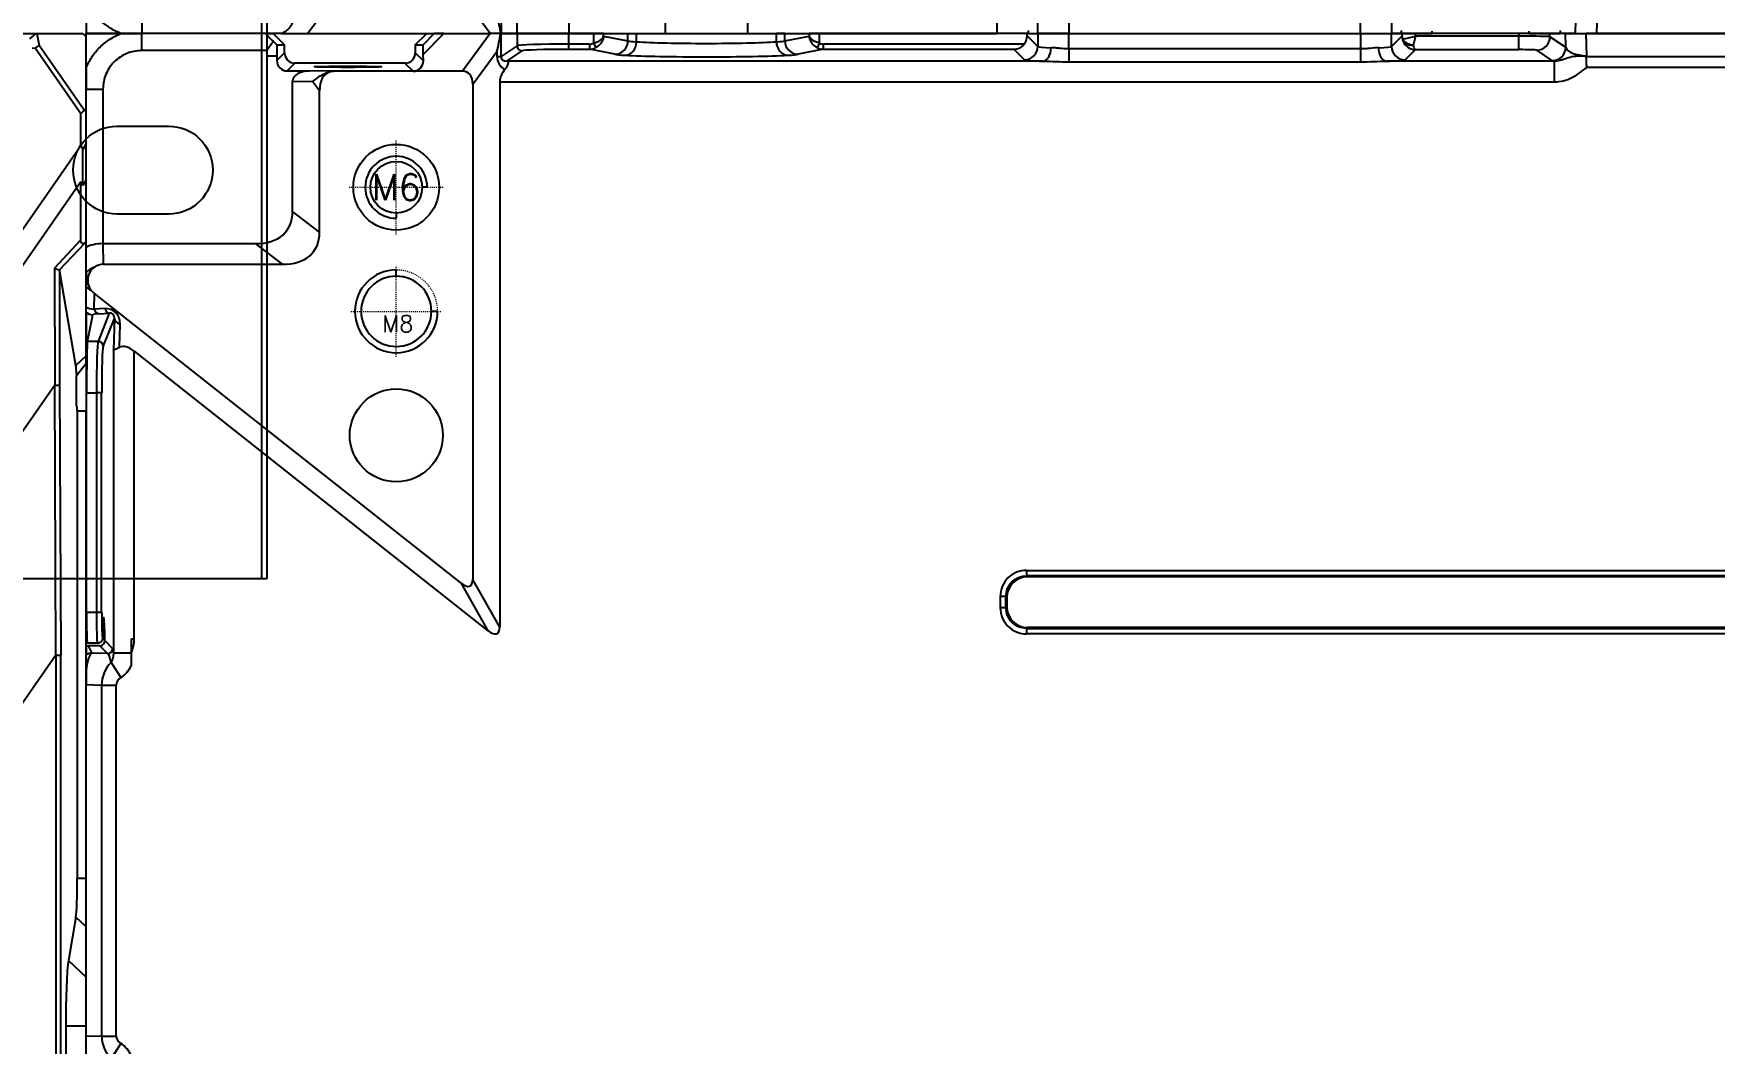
# Model space of a CAD drawing. Header units: millimetres. Extents: x 389 to 17466, y 310 to 5904.
# Drawn here: x 14727.9 to 14890.4, y 2995.9 to 3093.6 of the extents above; entities that cross this region are included whole.
import ezdxf

# ---------------------------------------------------------------- set-up
doc = ezdxf.new("R2010")
doc.units = ezdxf.units.MM
doc.linetypes.add('CENTER', pattern=[0.6, 0.375, -0.075, 0.075, -0.075])
doc.linetypes.add('HIDDEN', pattern=[0.2, 0.1, -0.1])
doc.layers.add('screw', color=33, linetype='Continuous', lineweight=13)
doc.styles.add('TXT', font='txt.shx', dxfattribs={"bigfont": 'gbcbig.shx'})

# ---------------------------------------------------------------- blocks, each defined once
blk = doc.blocks.new('aszfxn')
at = {"color": 7, "linetype": 'Continuous'}
for p, q in [((9694.16, 3305.69), (9720.05, 3305.69)), ((9714.93, 3305.19), (9715.54, 3305.69)), ((9715.42, 3304.29), (9715.81, 3304.55)), ((9715.59, 3305.69), (9715.81, 3304.55)), ((9720.17, 3298.27), (9715.81, 3304.55)), ((9720.05, 3305.69), (9720.35, 3305.39)), ((9720.35, 3273.82), (9720.35, 3305.39)), ((9715.13, 3304.31), (9715.42, 3304.29)), ((9719.85, 3297.92), (9715.42, 3304.29)), ((9720.17, 3298.27), (9719.85, 3297.92)), ((9719.85, 3294.87), (9719.85, 3297.92)), ((9720.17, 3298.27), (9720.35, 3298.13)), ((9706.19, 3275.2), (9719.85, 3294.87)), ((9719.85, 3294.87), (9720.03, 3294.49)), ((9720.35, 3295.08), (9720.03, 3294.49)), ((9720.03, 3290.98), (9720.03, 3294.49)), ((9719.85, 3291.36), (9708.17, 3274.53)), ((9719.85, 3285.73), (9719.85, 3291.36)), ((9720.03, 3290.98), (9719.85, 3291.36)), ((9720.35, 3291.57), (9720.03, 3290.98)), ((9717.29, 3283.01), (9719.85, 3285.73)), ((9717.79, 3282.82), (9720.23, 3285.43)), ((9719.86, 3285.6), (9719.85, 3285.73)), ((9720.35, 3285.51), (9720.23, 3285.43)), ((9717.29, 3283.01), (9717.32, 3271.69)), ((9717.29, 3283.01), (9717.71, 3282.85)), ((9717.79, 3282.82), (9717.79, 3271.7)), ((9719.36, 3273.59), (9717.79, 3282.82)), ((9719.36, 3273.59), (9720.35, 3274.52)), ((9719.44, 3272.61), (9720.35, 3273.82)), ((9719.44, 3269.69), (9719.44, 3272.61)), ((9717.32, 3271.69), (9409.6, 2828.73)), ((9717.42, 3245.55), (9717.32, 3271.69)), ((9717.32, 3271.69), (9717.72, 3271.69)), ((9717.79, 3271.7), (9717.9, 3245.56)), ((9719.5, 3269.19), (9720.35, 3269.19)), ((9719.5, 3269.19), (9719.5, 3223.97)), ((9720.35, 3095.69), (9720.35, 3269.19)), ((9717.42, 3245.55), (9427.79, 2828.63)), ((9717.42, 3245.55), (9717.4, 3080.93)), ((9717.42, 3245.55), (9717.82, 3245.55)), ((9717.9, 3076.97), (9717.9, 3245.56)), ((9719.5, 3223.97), (9720.35, 3223.97)), ((9719.36, 3220.21), (9718.64, 3216)), ((9720.35, 3219.28), (9719.36, 3220.21)), ((9718.64, 3216), (9720.35, 3214.39)), ((9718.4, 3209.69), (9720.35, 3209.69)), ((9718.4, 3209.69), (9718.4, 3201.7))]:
    blk.add_line(p, q, dxfattribs=at)
for centre, major_axis, ratio, start_param, end_param in [((9719.3, 3269.82), (0, 3.94), 0.05248, -0.785693, -0.299349), ((9719.47, 3269.69), (0, 0.5), 0.052408, -4.712389, -3.141593), ((9719.3, 3223.97), (0, 3.94), 0.05248, -2.842244, -1.570796), ((9718.74, 3209.69), (0, 6.6), 0.05248, 0.299349, 1.570796)]:
    blk.add_ellipse(centre, major_axis=major_axis, ratio=ratio, start_param=start_param, end_param=end_param, dxfattribs=at)
blk.add_open_spline([(9720.26, 3285.45), (9720.19, 3285.4), (9719.99, 3285.28), (9719.89, 3285.51), (9719.86, 3285.6)], degree=3, knots=[0, 0, 0, 0, 0.460744, 1, 1, 1, 1], dxfattribs=at)
blk = doc.blocks.new('*U25')
blk.add_blockref('aszfxn', (-9400.35, -3069.19))
blk = doc.blocks.new('*U26')
at = {"color": 0, "linetype": 'ByBlock', "lineweight": -2, "transparency": 16777216}
blk.add_blockref('*U25', (3200, 960), dxfattribs=at)
blk = doc.blocks.new('adzfn')
at = {"color": 2, "linetype": 'Continuous'}
for p, q in [((9190.55, 795.08), (9190.55, 874.08)), ((9234.55, 874.08), (9190.55, 874.08)), ((9191.05, 795.08), (9191.05, 874.08)), ((9221.05, 874.08), (9221.05, 795.08)), ((9221.55, 874.08), (9221.55, 795.08)), ((9222.05, 868.1), (9222.05, 874.08)), ((9227.05, 868.1), (9227.05, 874.08)), ((9227.55, 874.08), (9227.55, 795.08)), ((9228.05, 795.08), (9228.05, 874.08)), ((9234.05, 795.08), (9234.05, 874.08)), ((9234.55, 795.08), (9234.55, 874.08)), ((9222.05, 863.06), (9222.05, 806.1)), ((9227.05, 806.1), (9227.05, 863.06)), ((9205.05, 838.83), (9200.05, 838.83)), ((9200.05, 830.33), (9205.05, 830.33)), ((9222.05, 795.08), (9222.05, 801.06)), ((9227.05, 795.08), (9227.05, 801.06)), ((9234.55, 795.08), (9190.55, 795.08))]:
    blk.add_line(p, q, dxfattribs=at)
for centre in [(9224.55, 865.58), (9224.55, 803.58)]:
    blk.add_circle(centre, 2.75, dxfattribs=at)
for centre, radius, start, end in [((9224.55, 865.58), 3.55, 45.233, 134.767), ((9224.55, 865.58), 3.55, 225.233, 314.767), ((9200.05, 834.58), 4.25, 90, 270), ((9205.05, 834.58), 4.25, 270, 90), ((9224.55, 803.58), 3.55, 45.233, 134.767), ((9224.55, 803.58), 3.55, 225.233, 314.767)]:
    blk.add_arc(centre, radius, start, end, dxfattribs=at)
for points, knots in [([(9221.55, 866.13), (9221.55, 866.22), (9221.55, 866.4), (9221.57, 866.74), (9221.61, 867.08), (9221.69, 867.42), (9221.75, 867.62), (9221.82, 867.78), (9221.89, 867.89), (9221.96, 868.01), (9222.02, 868.07), (9222.05, 868.1)], [0, 0, 0, 0, 0.126071, 0.250876, 0.498145, 0.621718, 0.746007, 0.808701, 0.871878, 0.935683, 1, 1, 1, 1]), ([(9227.05, 868.1), (9227.08, 868.07), (9227.14, 868.01), (9227.21, 867.89), (9227.27, 867.78), (9227.35, 867.62), (9227.41, 867.42), (9227.49, 867.08), (9227.53, 866.74), (9227.55, 866.4), (9227.55, 866.22), (9227.55, 866.13)], [0, 0, 0, 0, 0.064318, 0.128127, 0.191304, 0.253998, 0.378287, 0.50186, 0.749128, 0.87393, 1, 1, 1, 1]), ([(9222.05, 863.06), (9222.02, 863.09), (9221.96, 863.16), (9221.89, 863.27), (9221.82, 863.39), (9221.75, 863.55), (9221.69, 863.75), (9221.61, 864.09), (9221.57, 864.43), (9221.55, 864.77), (9221.55, 864.95), (9221.55, 865.03)], [0, 0, 0, 0, 0.064318, 0.128127, 0.191304, 0.253998, 0.378288, 0.50186, 0.749128, 0.87393, 1, 1, 1, 1]), ([(9227.55, 865.03), (9227.55, 864.95), (9227.55, 864.77), (9227.53, 864.43), (9227.49, 864.09), (9227.41, 863.75), (9227.35, 863.55), (9227.27, 863.39), (9227.21, 863.27), (9227.14, 863.16), (9227.08, 863.09), (9227.05, 863.06)], [0, 0, 0, 0, 0.126071, 0.250876, 0.498145, 0.621719, 0.746008, 0.808702, 0.871879, 0.935683, 1, 1, 1, 1]), ([(9221.55, 804.13), (9221.55, 804.22), (9221.55, 804.4), (9221.57, 804.74), (9221.61, 805.08), (9221.69, 805.42), (9221.75, 805.62), (9221.82, 805.78), (9221.89, 805.89), (9221.96, 806.01), (9222.02, 806.07), (9222.05, 806.1)], [0, 0, 0, 0, 0.126071, 0.250876, 0.498145, 0.621718, 0.746007, 0.808701, 0.871878, 0.935683, 1, 1, 1, 1]), ([(9227.05, 806.1), (9227.08, 806.07), (9227.14, 806.01), (9227.21, 805.89), (9227.27, 805.78), (9227.35, 805.62), (9227.41, 805.42), (9227.49, 805.08), (9227.53, 804.74), (9227.55, 804.4), (9227.55, 804.22), (9227.55, 804.13)], [0, 0, 0, 0, 0.064318, 0.128127, 0.191304, 0.253998, 0.378287, 0.50186, 0.749128, 0.87393, 1, 1, 1, 1]), ([(9222.05, 801.06), (9222.02, 801.09), (9221.96, 801.16), (9221.89, 801.27), (9221.82, 801.39), (9221.75, 801.55), (9221.69, 801.75), (9221.61, 802.09), (9221.57, 802.43), (9221.55, 802.77), (9221.55, 802.95), (9221.55, 803.03)], [0, 0, 0, 0, 0.064318, 0.128127, 0.191304, 0.253998, 0.378288, 0.50186, 0.749128, 0.87393, 1, 1, 1, 1]), ([(9227.55, 803.03), (9227.55, 802.95), (9227.55, 802.77), (9227.53, 802.43), (9227.49, 802.09), (9227.41, 801.75), (9227.35, 801.55), (9227.27, 801.39), (9227.21, 801.27), (9227.14, 801.16), (9227.08, 801.09), (9227.05, 801.06)], [0, 0, 0, 0, 0.126071, 0.250876, 0.498145, 0.621719, 0.746008, 0.808702, 0.871879, 0.935683, 1, 1, 1, 1])]:
    blk.add_open_spline(points, degree=3, knots=knots, dxfattribs=at)
blk = doc.blocks.new('screw_m8_g')
at = {"layer": 'screw', "color": 1, "linetype": 'CENTER', "lineweight": 18, "ltscale": 0.16}
for p, q in [((0, -4.4), (0, 4.4)), ((-4.4, 0), (4.4, 0))]:
    blk.add_line(p, q, dxfattribs=at)
at = {"layer": 'screw', "color": 33, "linetype": 'HIDDEN', "lineweight": 18, "ltscale": 0.16}
blk.add_circle((0, 0), 3.4, dxfattribs=at)
at = {"layer": 'screw', "color": 92, "linetype": 'HIDDEN', "lineweight": 18, "ltscale": 0.16}
blk.add_arc((0, 0), 4, 270, 180, dxfattribs=at)
at = {"layer": 'screw', "color": 6, "lineweight": 18, "style": 'TXT'}
blk.add_text('M8', height=1.6, dxfattribs=at).set_placement((-1.36, -2))
blk = doc.blocks.new('A$C777e5d8d')
at = {"color": 7, "linetype": 'Continuous'}
for p, q in [((0.8, 8), (0, 7.2)), ((8, 7.2), (0, 7.2)), ((0, 7.2), (0, 0)), ((0.8, 8), (4, 8)), ((4, 8), (7.2, 8)), ((8, 7.2), (7.2, 8)), ((8, 0), (8, 7.2)), ((0, 0), (4, 0)), ((4, 0), (8, 0))]:
    blk.add_line(p, q, dxfattribs=at)
blk = doc.blocks.new('YTGUH')
at = {"color": 9, "linetype": 'Continuous', "true_color": 0xc7c8ca}
for p, q in [((1618.71, 1266.16), (1618.71, 1264.51)), ((1630.73, 1266.16), (1618.71, 1266.16)), ((1630.73, 1266.16), (1631.46, 1266.16)), ((1631.46, 1266.16), (1632.56, 1265.06)), ((1645.2, 1265.06), (1646.3, 1266.16)), ((1647.04, 1266.16), (1645.95, 1265.06)), ((1645.97, 1264.15), (1647.96, 1266.16)), ((1646.3, 1266.16), (1647.04, 1266.16)), ((1647.96, 1266.16), (1647.04, 1266.16)), ((1647.96, 1266.16), (1652.43, 1266.16)), ((1652.43, 1266.16), (1649.75, 1262.52)), ((1653.43, 1266.16), (1652.43, 1266.16)), ((1653.43, 1266.16), (1653.49, 1266.16)), ((1653.49, 1263.95), (1653.49, 1266.16)), ((1655.05, 1266.16), (1653.49, 1266.16)), ((1655.05, 1266.16), (1655.05, 1264.99)), ((1655.05, 1266.16), (1660.04, 1266.16)), ((1660.04, 1265.14), (1660.04, 1266.16)), ((1662.43, 1266.16), (1660.04, 1266.16)), ((1662.43, 1266.16), (1662.43, 1265.24)), ((1663.41, 1266.16), (1662.43, 1266.16)), ((1663.41, 1265.92), (1663.41, 1266.16)), ((1663.41, 1266.16), (1665.76, 1266.16)), ((1665.76, 1265.46), (1665.76, 1266.16)), ((1665.76, 1266.16), (1666.59, 1266.16)), ((1666.59, 1265.36), (1666.59, 1266.16)), ((1666.59, 1266.16), (1680.12, 1266.16)), ((1680.12, 1265.36), (1680.12, 1266.16)), ((1680.95, 1266.16), (1680.12, 1266.16)), ((1680.95, 1265.46), (1680.95, 1266.16)), ((1680.95, 1266.16), (1683.3, 1266.16)), ((1683.3, 1266.16), (1683.3, 1265.92)), ((1684.28, 1266.16), (1683.3, 1266.16)), ((1684.28, 1265.24), (1684.28, 1266.16)), ((1704.38, 1266.16), (1684.28, 1266.16)), ((1704.38, 1265.95), (1704.38, 1266.16)), ((1704.38, 1266.16), (1705.41, 1266.16)), ((1705.41, 1266.16), (1705.41, 1264.92)), ((1705.41, 1266.16), (1708.41, 1266.16)), ((1708.41, 1264.68), (1708.41, 1266.16)), ((1708.41, 1266.16), (1736.62, 1266.16)), ((1736.62, 1266.16), (1736.62, 1264.68)), ((1736.62, 1266.16), (1739.61, 1266.16)), ((1739.61, 1264.92), (1739.61, 1266.16)), ((1740.61, 1266.16), (1739.61, 1266.16)), ((1740.61, 1266.16), (1740.61, 1265.91)), ((1741.91, 1266.16), (1740.61, 1266.16)), ((1741.91, 1265.91), (1741.91, 1266.16)), ((1751.93, 1266.16), (1741.91, 1266.16)), ((1751.93, 1266.16), (1751.93, 1265.91)), ((1754.92, 1266.16), (1751.93, 1266.16)), ((1754.92, 1265.85), (1754.92, 1266.16)), ((1756.4, 1266.16), (1754.92, 1266.16)), ((1756.4, 1266.16), (1756.44, 1264.84)), ((1756.4, 1266.16), (1758.43, 1266.16)), ((1758.5, 1264.02), (1758.43, 1266.16)), ((1788.28, 1266.16), (1758.43, 1266.16)), ((1631.83, 1264.01), (1631.83, 1265.06)), ((1631.83, 1265.06), (1632.56, 1265.06)), ((1632.56, 1264.3), (1632.56, 1265.06)), ((1645.2, 1265.06), (1645.95, 1265.06)), ((1645.2, 1265.06), (1645.2, 1264.3)), ((1655.05, 1264.99), (1653.49, 1263.95)), ((1662.04, 1265.14), (1660.04, 1265.14)), ((1660.04, 1264.64), (1660.04, 1265.14)), ((1660.04, 1264.64), (1662.04, 1264.64)), ((1662.04, 1265.14), (1662.04, 1264.64)), ((1664.48, 1264.16), (1662.04, 1264.64)), ((1662.43, 1265.24), (1662.66, 1264.8)), ((1663.41, 1265.92), (1665.76, 1265.46)), ((1680.95, 1265.46), (1683.3, 1265.92)), ((1684.67, 1264.64), (1682.23, 1264.16)), ((1684.28, 1265.24), (1684.05, 1264.8)), ((1704.09, 1265.14), (1684.67, 1265.14)), ((1684.67, 1264.64), (1684.67, 1265.14)), ((1684.67, 1264.64), (1703.09, 1264.64)), ((1703.09, 1264.64), (1704.11, 1263.62)), ((1705.41, 1264.92), (1704.38, 1265.95)), ((1736.62, 1264.68), (1708.41, 1264.68)), ((1708.41, 1264.68), (1708.41, 1263.43)), ((1736.62, 1264.68), (1736.62, 1263.43)), ((1740.61, 1265.91), (1739.61, 1264.92)), ((1740.71, 1265.63), (1741.91, 1265.91)), ((1740.91, 1263.62), (1741.91, 1264.61)), ((1741.91, 1265.91), (1741.7, 1265.02)), ((1751.93, 1265.91), (1741.91, 1265.91)), ((1741.91, 1264.61), (1751.93, 1264.61)), ((1751.93, 1264.61), (1751.93, 1265.91)), ((1753.63, 1264.56), (1755.15, 1263.54)), ((1756.44, 1264.84), (1754.92, 1265.85)), ((1630.83, 1264.51), (1618.71, 1264.51)), ((1630.83, 1264.51), (1630.83, 1264.01)), ((1630.83, 1264.01), (1631.81, 1264.01)), ((1632.56, 1264.3), (1631.81, 1263.55)), ((1631.81, 1264.01), (1631.81, 1263.55)), ((1631.83, 1264.01), (1631.81, 1264.01)), ((1632.81, 1262.55), (1633.56, 1263.3)), ((1644.2, 1263.3), (1633.56, 1263.3)), ((1644.2, 1263.3), (1644.99, 1262.52)), ((1645.98, 1263.53), (1645.2, 1264.3)), ((1645.98, 1263.53), (1645.97, 1264.15)), ((1650.77, 1261.26), (1653.1, 1264.42)), ((1653.1, 1264.42), (1653.1, 1263.95)), ((1653.1, 1263.95), (1653.49, 1263.95)), ((1654.05, 1263.49), (1655.55, 1264.49)), ((1654.29, 1263.5), (1654.05, 1263.49)), ((1705.93, 1263.5), (1654.29, 1263.5)), ((1708.41, 1263.43), (1736.62, 1263.43)), ((1755.36, 1263.5), (1739.09, 1263.5)), ((1755.36, 1261.5), (1755.36, 1263.5)), ((1758.44, 1263.94), (1788.27, 1263.94)), ((1758.46, 1263.99), (1758.5, 1264.02)), ((1632.81, 1262.55), (1634.96, 1262.55)), ((1633.34, 1261.57), (1635.27, 1261.54)), ((1633.34, 1248.95), (1633.34, 1261.57)), ((1637.56, 1262.52), (1634.96, 1262.55)), ((1635.94, 1260.63), (1635.27, 1261.54)), ((1644.99, 1262.52), (1637.56, 1262.52)), ((1649.75, 1262.52), (1644.99, 1262.52)), ((1653.37, 1261.5), (1653.37, 1208.75)), ((1653.37, 1261.5), (1755.36, 1261.5)), ((1788.22, 1262.88), (1758.49, 1262.88)), ((1613.36, 1260.8), (1615, 1260.8)), ((1613.36, 1245.47), (1613.36, 1260.8)), ((1615, 1260.8), (1615, 1245.84)), ((1635.94, 1246.95), (1635.94, 1260.63)), ((1650.77, 1261.26), (1650.77, 1213.36)), ((1646.36, 1251.29), (1645.86, 1251.29)), ((1635.94, 1246.95), (1633.34, 1248.95)), ((1643.36, 1248.79), (1643.36, 1248.29)), ((1613.36, 1243.03), (1613.36, 1245.47)), ((1615.01, 1245.84), (1629.73, 1245.84)), ((1615.05, 1243.84), (1615.01, 1245.84)), ((1629.73, 1245.84), (1632.34, 1243.84)), ((1615.05, 1243.84), (1632.34, 1243.84)), ((1613.36, 1243.03), (1613.36, 1241.65)), ((1643.36, 1242.69), (1643.36, 1243.29)), ((1613.36, 1239.68), (1613.36, 1241.65)), ((1614.15, 1239.5), (1614.17, 1241.02)), ((1649.61, 1213.01), (1614.17, 1241.02)), ((1613.36, 1239.2), (1613.36, 1236.39)), ((1613.5, 1236.38), (1614.02, 1238.95)), ((1615.17, 1239.56), (1614.15, 1239.5)), ((1615.61, 1239.12), (1614.52, 1236.38)), ((1614.59, 1239.06), (1615.61, 1239.12)), ((1615.02, 1235.88), (1616.1, 1238.59)), ((1616.1, 1238.59), (1616.01, 1235.53)), ((1647.36, 1239.29), (1646.76, 1239.29)), ((1616.59, 1235.81), (1616.66, 1238.03)), ((1614.52, 1236.38), (1613.5, 1236.38)), ((1616.01, 1235.53), (1616.01, 1206.25)), ((1618.01, 1207.6), (1618.01, 1235.44)), ((1618.01, 1235.44), (1652.21, 1208.39)), ((1613.41, 1231.4), (1613.36, 1231.4)), ((1613.36, 1231.4), (1613.36, 1210.16)), ((1613.41, 1210.16), (1613.41, 1231.4)), ((1613.41, 1231.4), (1614.37, 1231.4)), ((1614.37, 1231.4), (1614.37, 1210.16)), ((1614.87, 1231.4), (1614.37, 1231.4)), ((1614.87, 1210.16), (1614.87, 1231.4)), ((1704.31, 1214.23), (1842.4, 1214.23)), ((1704.31, 1214.23), (1704.31, 1213.69)), ((1649.61, 1213.01), (1652.21, 1208.39)), ((1653.37, 1208.75), (1650.77, 1213.36)), ((1842.4, 1213.69), (1704.31, 1213.69)), ((1704.39, 1213.61), (1704.31, 1213.69)), ((1842.32, 1213.61), (1704.39, 1213.61)), ((1701.77, 1211.7), (1701.77, 1210.61)), ((1702.32, 1211.7), (1701.77, 1211.7)), ((1702.32, 1210.61), (1702.32, 1211.7)), ((1702.32, 1211.7), (1702.4, 1211.61)), ((1702.4, 1211.61), (1702.4, 1210.7)), ((1613.41, 1210.16), (1613.36, 1210.16)), ((1614.37, 1210.16), (1613.41, 1210.16)), ((1614.87, 1210.16), (1614.37, 1210.16)), ((1702.32, 1210.61), (1701.77, 1210.61)), ((1702.4, 1210.7), (1702.32, 1210.61)), ((1704.31, 1208.62), (1704.39, 1208.71)), ((1704.31, 1208.62), (1842.4, 1208.62)), ((1704.31, 1208.62), (1704.31, 1208.08)), ((1842.4, 1208.08), (1704.31, 1208.08)), ((1842.32, 1208.71), (1704.39, 1208.71)), ((1613.36, 1206.9), (1613.36, 1207.17)), ((1613.36, 1206.9), (1613.36, 1206.05)), ((1613.36, 1204.52), (1613.36, 1206.05)), ((1614.45, 1207.18), (1613.47, 1207.18)), ((1613.94, 1206.23), (1613.59, 1206.93)), ((1614.68, 1206.93), (1613.59, 1206.93)), ((1615.43, 1206.18), (1613.94, 1206.23)), ((1614.68, 1206.93), (1615.43, 1206.18)), ((1615.93, 1206.68), (1615.18, 1207.44)), ((1616.01, 1206.25), (1617.75, 1206.25)), ((1617.75, 1207.6), (1618.01, 1207.6)), ((1617.75, 1206.28), (1617.75, 1207.6)), ((1617.75, 1205.05), (1617.75, 1206.28)), ((1613.36, 1204.52), (1613.36, 1203.18)), ((1615.79, 1205.31), (1616.73, 1203.85)), ((1613.36, 1203.18), (1614.87, 1203.13)), ((1613.36, 1169.13), (1613.36, 1203.18)), ((1614.87, 1203.13), (1614.87, 1169.18)), ((1614.87, 1203.13), (1616.28, 1203.13)), ((1616.28, 1169.18), (1616.28, 1203.13)), ((1614.87, 1169.18), (1613.36, 1169.13)), ((1613.36, 1167.79), (1613.36, 1169.13)), ((1614.87, 1169.18), (1616.28, 1169.18)), ((1616.73, 1168.46), (1615.79, 1167)), ((1634.79, 786.16), (1637.47, 789.79)), ((1652.43, 786.16), (1649.75, 789.79)), ((1653.49, 788.36), (1653.49, 786.16)), ((1759.5, 788.3), (1759.43, 786.16)), ((1618.75, 787.8), (1618.75, 786.16)), ((1655.05, 786.16), (1655.05, 787.32)), ((1660.04, 787.17), (1660.04, 786.16)), ((1701.48, 786.16), (1701.48, 787.17)), ((1705.41, 786.16), (1705.41, 787.39)), ((1708.41, 787.63), (1708.41, 786.16)), ((1736.62, 786.16), (1736.62, 787.63)), ((1739.61, 787.39), (1739.61, 786.16)), ((1757.4, 786.16), (1757.44, 787.47)), ((1632.24, 786.16), (1618.75, 786.16)), ((1632.24, 786.16), (1634.79, 786.16)), ((1634.79, 786.16), (1652.43, 786.16)), ((1653.43, 786.16), (1652.43, 786.16)), ((1653.43, 786.16), (1653.49, 786.16)), ((1653.49, 786.16), (1655.05, 786.16)), ((1660.04, 786.16), (1655.05, 786.16)), ((1660.04, 786.16), (1701.48, 786.16)), ((1704.48, 786.16), (1701.48, 786.16)), ((1704.48, 786.46), (1704.48, 786.16)), ((1704.48, 786.16), (1705.41, 786.16)), ((1708.41, 786.16), (1705.41, 786.16)), ((1708.41, 786.16), (1736.62, 786.16)), ((1736.62, 786.16), (1739.61, 786.16)), ((1739.61, 786.16), (1740.55, 786.16)), ((1740.55, 786.46), (1740.55, 786.16)), ((1740.55, 786.16), (1743.55, 786.16)), ((1743.55, 786.16), (1743.55, 786.4)), ((1752.93, 786.16), (1743.55, 786.16)), ((1752.93, 786.16), (1752.93, 786.4)), ((1752.93, 786.16), (1755.92, 786.16)), ((1755.92, 786.46), (1755.92, 786.16)), ((1757.4, 786.16), (1755.92, 786.16)), ((1757.4, 786.16), (1759.43, 786.16)), ((1759.43, 786.16), (1787.28, 786.16))]:
    blk.add_line(p, q, dxfattribs=at)
for centre, radius in [((1643.36, 1251.29), 4.15), ((1643.36, 1251.29), 2.5), ((1643.36, 1227.29), 4.5)]:
    blk.add_circle(centre, radius, dxfattribs=at)
for centre, radius, start, end in [((1643.36, 1251.29), 3, 0, 270), ((1615.05, 1242.3), 1.53, 124.2742, 220.7405), ((1643.36, 1239.29), 4, 90, 0), ((1643.36, 1239.29), 3.4, 90, 0), ((1643.36, 1239.29), 3.4, 0, 90)]:
    blk.add_arc(centre, radius, start, end, dxfattribs=at)
for centre, major_axis, ratio, start_param, end_param in [((1632.39, 1264.51), (-2, 2), 0.008726, 0.59481, 1.090186), ((1630.83, 1266.06), (-1, 1), 0.008727, 2.253368, 3.132866), ((1645.95, 1263.64), (-0.01, 1.41), 0.013235, 5.079274, 6.283122), ((1660.04, 1264.98), (-5, 0), 0.031429, 4.712389, 6.230825), ((1655.55, 1264.99), (-0.277, 0.416), 0.998023, 0.983941, 2.552911), ((1660.04, 1264.48), (-4.5, 0), 0.034921, 4.712389, 6.230825), ((1662.04, 1265.94), (0.797, -0.158), 0.984226, 4.910957, 5.40958), ((1662.04, 1265.94), (-1.28, 0.25), 0.996219, 1.769364, 2.267987), ((1664.48, 1265.46), (0.25, 1.28), 0.984226, 3.340161, 4.904897), ((1665.5, 1265.36), (0.07, 1.3), 0.844803, 3.206862, 4.759004), ((1671.67, 1265.5), (-6, 0), 0.042487, 0.174533, 0.563912), ((1673.36, 1265.54), (-8, 0), 0.040595, 0.563912, 2.57768), ((1675.05, 1265.5), (-6, 0), 0.042487, 2.57768, 2.96706), ((1681.22, 1265.36), (-0.07, 1.3), 0.844803, 1.524182, 3.076323), ((1682.23, 1265.46), (-0.25, 1.28), 0.984226, 1.378289, 2.943025), ((1684.67, 1265.94), (1.28, 0.25), 0.996219, 4.015198, 4.513821), ((1684.67, 1265.94), (0.797, 0.158), 0.984226, 4.015198, 4.513821), ((1703.07, 1265.96), (0.92, -0.92), 0.998783, 0.105989, 0.784789), ((1704.11, 1264.92), (-0.919, -0.919), 0.998783, 0.786007, 2.355586), ((1708.41, 1264.92), (-3, 0), 0.050053, 0.034907, 0.957024), ((1705.93, 1264.8), (-0.03, -1.3), 0.575839, 0.0427, 1.584963), ((1736.62, 1264.92), (-3, 0), 0.050053, 2.184569, 3.106686), ((1739.09, 1264.8), (0.03, -1.3), 0.575839, 4.698222, 6.240485), ((1740.91, 1264.92), (0.919, -0.919), 0.998783, 3.9276, 5.497178), ((1741.91, 1265.91), (-1.2, 0.51), 0.96994, 0.412514, 0.771134), ((1741.91, 1265.91), (-1.3, 0.04), 0.593526, 0.053916, 0.412536), ((1741.17, 1265.64), (0.46, 0.195), 0.685021, 2.587307, 3.079904), ((1741.17, 1265.63), (-0.456, -0.205), 0.69482, 5.709949, 6.204723), ((1741.91, 1265.91), (-0.54, 1.19), 0.988133, 1.499411, 2.710369), ((1741.91, 1265.91), (-0.01, 1.3), 0.222706, 2.320074, 3.104864), ((1751.93, 1265.85), (-3, 0), 0.019788, 3.193953, 4.712389), ((1751.93, 1264.55), (-1.7, 0), 0.034921, 3.193953, 4.712389), ((1753.63, 1265.85), (0.72, 1.08), 0.998023, 3.730274, 5.299244), ((1755.15, 1264.84), (0.72, 1.08), 0.998023, 3.730274, 5.299244), ((1758.44, 1264.85), (-2, 0.07), 0.41429, 0.089732, 1.616226), ((1632.81, 1263.55), (-0.707, -0.707), 0.999695, 5.497939, 7.068431), ((1633.56, 1264.3), (-0.707, -0.707), 0.999695, 5.497939, 7.068431), ((1644.2, 1264.3), (-0.707, 0.707), 0.999695, 2.356347, 3.926839), ((1644.98, 1263.53), (-0.397, 0.931), 0.985858, 2.743926, 4.314418), ((1654.66, 1264), (1.5, 0.48), 0.950312, 2.844461, 3.8854), ((1654.05, 1264), (0.543, 0.187), 0.861051, 2.850587, 4.419557), ((1654.05, 1262.5), (0.027, -1), 0.608624, 2.799613, 3.097594), ((1671.67, 1264.2), (-7.3, 0), 0.034921, 0.174533, 0.563912), ((1673.36, 1264.24), (-9.3, 0), 0.034921, 0.563912, 2.57768), ((1675.05, 1264.2), (-7.3, 0), 0.034921, 2.57768, 2.96706), ((1708.41, 1263.62), (-4.3, 0), 0.034921, 0.034907, 0.957024), ((1736.62, 1263.62), (-4.3, 0), 0.034921, 2.184569, 3.106686), ((1758.44, 1263.55), (-3.3, 0), 0.042162, 0.063301, 0.365689), ((1634.98, 1261.55), (1.64, -0.02), 0.608727, 1.592796, 3.149746), ((1640.87, 1256.42), (4.3, -5.83), 0.414284, 2.987773, 3.653779), ((1637.59, 1261.52), (1.64, -0.02), 0.608727, 1.592796, 1.946025), ((1647.48, 1258.45), (-2.86, -3.89), 0.414284, 2.629407, 3.437875), ((1655.98, 1261.5), (-2.61, 0), 0.767327, 5.654446, 6.283185), ((1625.12, 1252.91), (-7.63, 5.85), 0.519988, 2.546017, 3.521237), ((1627.73, 1250.91), (-7.63, 5.85), 0.519988, 2.546017, 3.521237), ((1615, 1245.01), (2, 0.02), 0.414169, 1.567182, 2.534441), ((1615.04, 1243.01), (0.05, -2.83), 0.707053, 3.129252, 3.134364), ((1615.05, 1242.3), (-2, -0.03), 0.707053, 5.146817, 5.710572), ((1615.07, 1241.01), (0.05, -2.83), 0.707053, 3.129252, 3.57602), ((1615.05, 1242.3), (-2, 0.03), 0.621326, 0.5689, 0.959097), ((1615.07, 1243.91), (-0.04, -3.22), 0.621326, 5.671486, 5.837782), ((1615.02, 1239.95), (-2, 0.01), 0.250652, 0.591792, 1.123404), ((1614.02, 1239.95), (0.981, -0.196), 0.996044, 4.185297, 4.908556), ((1615.02, 1238.95), (1, 0), 0.119965, 2.014389, 3.117507), ((1614.59, 1240.05), (0.058, -0.998), 0.553603, 5.268923, 6.178337), ((1615.12, 1237.94), (0.81, 1.45), 0.902173, 5.238895, 6.80665), ((1615.61, 1240.11), (0.058, -0.998), 0.553603, 5.268923, 6.178337), ((1615.56, 1238.49), (0.316, 0.584), 0.749129, 5.247343, 6.815098), ((1617.1, 1238.59), (-1, 0.028), 0.62541, 0.044741, 1.134215), ((1613.5, 1237.38), (0.981, -0.196), 0.996044, 4.759337, 4.908556), ((1613.51, 1231.4), (0, 5), 0.020946, 0.087266, 1.570796), ((1614.53, 1231.4), (0, 5), 0.031429, 0.087266, 1.570796), ((1614.52, 1235.88), (-0.464, 0.185), 0.995592, 3.522886, 5.090641), ((1615.03, 1231.4), (0, 4.5), 0.034921, 0.087266, 1.570796), ((1618.01, 1232.89), (-1.41, 2.92), 0.484172, 5.497787, 6.283364), ((1649.12, 1215.19), (1.39, -2.46), 0.35329, 5.569338, 6.841706), ((1704.41, 1211.6), (-1.42, 1.42), 0.992433, 5.501585, 7.064785), ((1613.48, 1210.16), (0, 3), 0.023273, 1.570796, 3.025387), ((1614.46, 1210.16), (0, 3), 0.029101, 1.570796, 3.025387), ((1614.96, 1210.16), (0, 2.5), 0.034921, 1.570796, 3.084511), ((1615.07, 1206.16), (0, 3.5), 0.034921, 5.086761, 7.409605), ((1704.41, 1210.71), (-1.42, -1.42), 0.992433, 5.501585, 7.064785), ((1651.73, 1210.58), (1.39, -2.46), 0.35329, 5.569338, 6.841706), ((1613.94, 1205.24), (0.894, 0.447), 0.999239, 1.107575, 1.728982), ((1613.94, 1203.24), (0.03, 3), 0.218747, 0.043917, 1.130098), ((1615.43, 1206.68), (-0.354, -0.354), 0.998783, 0.786007, 2.355586), ((1615.43, 1203.18), (-0.03, 3), 0.177208, 5.496471, 6.226101), ((1615.93, 1203.18), (0, 3.5), 0.051121, 5.779138, 6.23197), ((1614.51, 1207.61), (-2.48, 2.48), 0.998783, 3.53867, 3.926382), ((1617.7, 1203.11), (0.1, 3), 0.942809, 0.778991, 1.595477), ((1617.7, 1203.11), (-1.41, 0.05), 0.706891, 5.49138, 6.307865), ((1617.7, 1169.21), (-0.1, 3), 0.942809, 1.546116, 2.362602), ((1617.7, 1169.21), (-1.41, -0.05), 0.706891, 6.258505, 7.074991)]:
    blk.add_ellipse(centre, major_axis=major_axis, ratio=ratio, start_param=start_param, end_param=end_param, dxfattribs=at)
blk.add_ellipse((1638.67, 1262.95), major_axis=(-3.25, 0), ratio=0.017455, dxfattribs=at)
for points, knots in [([(1613.36, 1262.76), (1613.5, 1263.15), (1613.68, 1263.52), (1614.13, 1264.22), (1614.39, 1264.54), (1614.97, 1265.12), (1615.3, 1265.38), (1615.99, 1265.83), (1616.36, 1266.01), (1616.75, 1266.16)], [0, 0, 0, 0, 0.25, 0.25, 0.5, 0.5, 0.75, 0.75, 1, 1, 1, 1]), ([(1613.36, 1262.76), (1613.36, 1263.43), (1613.36, 1264.05), (1613.36, 1265.19), (1613.36, 1265.71), (1613.36, 1266.16)], [0, 0, 0, 0, 0.5, 0.5, 1, 1, 1, 1]), ([(1616.75, 1266.16), (1616.08, 1266.16), (1615.46, 1266.16), (1614.32, 1266.16), (1613.8, 1266.16), (1613.36, 1266.16)], [0, 0, 0, 0, 0.5, 0.5, 1, 1, 1, 1]), ([(1618.71, 1266.16), (1618.51, 1266.16), (1618.32, 1266.16), (1617.93, 1266.16), (1617.74, 1266.16), (1617.37, 1266.16), (1617.2, 1266.16), (1616.91, 1266.16), (1616.79, 1266.16), (1616.75, 1266.16)], [0, 0, 0, 0, 0.25, 0.25, 0.5, 0.5, 0.75, 0.75, 1, 1, 1, 1]), ([(1631.45, 1265.42), (1631.36, 1265.27), (1631.26, 1265.12), (1631.05, 1264.82), (1630.94, 1264.66), (1630.83, 1264.51)], [0, 0, 0, 0, 0.5, 0.5, 1, 1, 1, 1]), ([(1662.43, 1265.24), (1662.56, 1265.27), (1662.68, 1265.31), (1662.9, 1265.41), (1663, 1265.47), (1663.18, 1265.59), (1663.25, 1265.65), (1663.36, 1265.78), (1663.39, 1265.85), (1663.41, 1265.92)], [0, 0, 0, 0, 0.25, 0.25, 0.5, 0.5, 0.75, 0.75, 1, 1, 1, 1]), ([(1663.41, 1265.92), (1663.4, 1265.81), (1663.38, 1265.7), (1663.31, 1265.49), (1663.25, 1265.38), (1663.13, 1265.19), (1663.05, 1265.1), (1662.87, 1264.93), (1662.77, 1264.86), (1662.66, 1264.8)], [0, 0, 0, 0, 0.25, 0.25, 0.5, 0.5, 0.75, 0.75, 1, 1, 1, 1]), ([(1684.05, 1264.8), (1683.94, 1264.86), (1683.84, 1264.93), (1683.66, 1265.1), (1683.58, 1265.19), (1683.46, 1265.38), (1683.41, 1265.49), (1683.33, 1265.7), (1683.31, 1265.81), (1683.3, 1265.92)], [0, 0, 0, 0, 0.25, 0.25, 0.5, 0.5, 0.75, 0.75, 1, 1, 1, 1]), ([(1684.28, 1265.24), (1684.16, 1265.27), (1684.03, 1265.31), (1683.81, 1265.41), (1683.71, 1265.47), (1683.54, 1265.59), (1683.46, 1265.65), (1683.35, 1265.78), (1683.32, 1265.85), (1683.3, 1265.92)], [0, 0, 0, 0, 0.25, 0.25, 0.5, 0.5, 0.75, 0.75, 1, 1, 1, 1]), ([(1703.09, 1264.64), (1703.27, 1264.64), (1703.45, 1264.68), (1703.7, 1264.81), (1703.79, 1264.86), (1703.95, 1264.98), (1704.02, 1265.06), (1704.09, 1265.14)], [0, 0, 0, 0, 0.5, 0.5, 0.75, 0.75, 1, 1, 1, 1]), ([(1708.41, 1264.68), (1708.1, 1264.68), (1707.8, 1264.7), (1707.36, 1264.74), (1707.22, 1264.76), (1706.94, 1264.78), (1706.81, 1264.8), (1706.68, 1264.8)], [0, 0, 0, 0, 0.5, 0.5, 0.75, 0.75, 1, 1, 1, 1]), ([(1738.34, 1264.8), (1738.09, 1264.79), (1737.82, 1264.76), (1737.38, 1264.71), (1737.23, 1264.7), (1736.93, 1264.68), (1736.77, 1264.68), (1736.62, 1264.68)], [0, 0, 0, 0, 0.5, 0.5, 0.75, 0.75, 1, 1, 1, 1]), ([(1741.7, 1265.02), (1741.59, 1265.04), (1741.48, 1265.06), (1741.27, 1265.12), (1741.17, 1265.17), (1740.99, 1265.28), (1740.92, 1265.34), (1740.79, 1265.48), (1740.74, 1265.55), (1740.71, 1265.63)], [0, 0, 0, 0, 0.25, 0.25, 0.5, 0.5, 0.75, 0.75, 1, 1, 1, 1]), ([(1741.7, 1265.02), (1741.59, 1265.02), (1741.48, 1265.02), (1741.27, 1265.06), (1741.17, 1265.08), (1740.99, 1265.16), (1740.91, 1265.21), (1740.78, 1265.33), (1740.74, 1265.39), (1740.71, 1265.46)], [0, 0, 0, 0, 0.25, 0.25, 0.5, 0.5, 0.75, 0.75, 1, 1, 1, 1]), ([(1618.71, 1264.51), (1618.46, 1264.51), (1618.22, 1264.48), (1617.75, 1264.39), (1617.52, 1264.32), (1617.07, 1264.13), (1616.85, 1264.02), (1616.45, 1263.75), (1616.26, 1263.59), (1615.92, 1263.25), (1615.77, 1263.07), (1615.49, 1262.66), (1615.38, 1262.45), (1615.19, 1262), (1615.12, 1261.77), (1615.03, 1261.29), (1615, 1261.05), (1615, 1260.8)], [0, 0, 0, 0, 0.125, 0.125, 0.25, 0.25, 0.375, 0.375, 0.5, 0.5, 0.625, 0.625, 0.75, 0.75, 0.875, 0.875, 1, 1, 1, 1]), ([(1653.87, 1262.68), (1653.95, 1262.76), (1654.01, 1262.84), (1654.1, 1263), (1654.13, 1263.07), (1654.18, 1263.21), (1654.2, 1263.27), (1654.21, 1263.35), (1654.21, 1263.37), (1654.22, 1263.41), (1654.22, 1263.43), (1654.23, 1263.44)], [0, 0, 0, 0, 0.25, 0.25, 0.5, 0.5, 0.75, 0.75, 0.875, 0.875, 1, 1, 1, 1]), ([(1705.93, 1263.5), (1706.33, 1263.5), (1706.74, 1263.47), (1707.57, 1263.44), (1707.99, 1263.43), (1708.41, 1263.43)], [0, 0, 0, 0, 0.5, 0.5, 1, 1, 1, 1]), ([(1736.62, 1263.43), (1737.04, 1263.43), (1737.47, 1263.44), (1738.3, 1263.47), (1738.7, 1263.5), (1739.09, 1263.5)], [0, 0, 0, 0, 0.5, 0.5, 1, 1, 1, 1]), ([(1758.46, 1263.99), (1758.31, 1263.99), (1758.17, 1263.99), (1757.88, 1263.99), (1757.74, 1263.98), (1757.34, 1263.96), (1757.1, 1263.92), (1756.63, 1263.79), (1756.4, 1263.7), (1756.03, 1263.59), (1755.9, 1263.56), (1755.64, 1263.51), (1755.5, 1263.5), (1755.36, 1263.5)], [0, 0, 0, 0, 0.125, 0.125, 0.25, 0.25, 0.5, 0.5, 0.75, 0.75, 0.875, 0.875, 1, 1, 1, 1]), ([(1758.44, 1263.94), (1758.44, 1263.95), (1758.44, 1263.97), (1758.46, 1263.98), (1758.46, 1263.99)], [0, 0, 0, 0, 0.490427, 1, 1, 1, 1]), ([(1758.49, 1262.88), (1758.48, 1262.97), (1758.47, 1263.07), (1758.46, 1263.25), (1758.46, 1263.34), (1758.45, 1263.61), (1758.44, 1263.78), (1758.44, 1263.94)], [0, 0, 0, 0, 0.25, 0.25, 0.5, 0.5, 1, 1, 1, 1]), ([(1613.36, 1262.76), (1613.36, 1262.74), (1613.36, 1262.7), (1613.36, 1262.6), (1613.36, 1262.53), (1613.36, 1262.31), (1613.36, 1262.14), (1613.36, 1261.77), (1613.36, 1261.58), (1613.36, 1261.2), (1613.36, 1261), (1613.36, 1260.8)], [0, 0, 0, 0, 0.125, 0.125, 0.25, 0.25, 0.5, 0.5, 0.75, 0.75, 1, 1, 1, 1]), ([(1637, 1262.46), (1636.83, 1262.42), (1636.67, 1262.37), (1636.35, 1262.24), (1636.2, 1262.17), (1635.76, 1261.93), (1635.5, 1261.73), (1635.27, 1261.54)], [0, 0, 0, 0, 0.25, 0.25, 0.5, 0.5, 1, 1, 1, 1]), ([(1755.36, 1261.5), (1755.65, 1261.5), (1755.94, 1261.54), (1756.5, 1261.67), (1756.78, 1261.77), (1757.31, 1262.03), (1757.55, 1262.18), (1757.91, 1262.44), (1758.02, 1262.53), (1758.19, 1262.67), (1758.25, 1262.72), (1758.33, 1262.78), (1758.36, 1262.81), (1758.42, 1262.85), (1758.46, 1262.87), (1758.49, 1262.88)], [0, 0, 0, 0, 0.25, 0.25, 0.5, 0.5, 0.75, 0.75, 0.875, 0.875, 0.9375, 0.9375, 0.96875, 0.96875, 1, 1, 1, 1]), ([(1613.36, 1239.2), (1613.36, 1239.22), (1613.36, 1239.26), (1613.36, 1239.41), (1613.36, 1239.51), (1613.36, 1239.68)], [0, 0, 0, 0, 0.5, 0.5, 1, 1, 1, 1]), ([(1613.36, 1236.39), (1613.36, 1236.36), (1613.36, 1236.31), (1613.36, 1236.14), (1613.36, 1236.03), (1613.36, 1235.75), (1613.36, 1235.59), (1613.36, 1235.22), (1613.36, 1235.01), (1613.36, 1234.55), (1613.36, 1234.31), (1613.36, 1233.78), (1613.36, 1233.5), (1613.36, 1232.93), (1613.36, 1232.63), (1613.36, 1232.02), (1613.36, 1231.71), (1613.36, 1231.4)], [0, 0, 0, 0, 0.125, 0.125, 0.25, 0.25, 0.375, 0.375, 0.5, 0.5, 0.625, 0.625, 0.75, 0.75, 0.875, 0.875, 1, 1, 1, 1]), ([(1616.01, 1235.53), (1616.01, 1235.54), (1616.03, 1235.56), (1616.09, 1235.59), (1616.13, 1235.61), (1616.23, 1235.65), (1616.29, 1235.67), (1616.43, 1235.73), (1616.51, 1235.77), (1616.59, 1235.81)], [0, 0, 0, 0, 0.25, 0.25, 0.5, 0.5, 0.75, 0.75, 1, 1, 1, 1]), ([(1704.31, 1214.23), (1703.98, 1214.23), (1703.64, 1214.17), (1703.03, 1213.91), (1702.75, 1213.73), (1702.28, 1213.26), (1702.09, 1212.98), (1701.84, 1212.36), (1701.77, 1212.03), (1701.77, 1211.7)], [0, 0, 0, 0, 0.25, 0.25, 0.5, 0.5, 0.75, 0.75, 1, 1, 1, 1]), ([(1702.32, 1211.7), (1702.32, 1211.96), (1702.37, 1212.22), (1702.57, 1212.7), (1702.71, 1212.92), (1703.08, 1213.29), (1703.3, 1213.44), (1703.78, 1213.64), (1704.05, 1213.69), (1704.31, 1213.69)], [0, 0, 0, 0, 0.25, 0.25, 0.5, 0.5, 0.75, 0.75, 1, 1, 1, 1]), ([(1613.36, 1210.16), (1613.36, 1209.97), (1613.36, 1209.79), (1613.36, 1209.44), (1613.36, 1209.26), (1613.36, 1208.92), (1613.36, 1208.75), (1613.36, 1208.44), (1613.36, 1208.3), (1613.36, 1208.02), (1613.36, 1207.9), (1613.36, 1207.68), (1613.36, 1207.58), (1613.36, 1207.41), (1613.36, 1207.34), (1613.36, 1207.23), (1613.36, 1207.19), (1613.36, 1207.17)], [0, 0, 0, 0, 0.125, 0.125, 0.25, 0.25, 0.375, 0.375, 0.5, 0.5, 0.625, 0.625, 0.75, 0.75, 0.875, 0.875, 1, 1, 1, 1]), ([(1701.77, 1210.61), (1701.77, 1210.28), (1701.84, 1209.95), (1702.09, 1209.34), (1702.28, 1209.06), (1702.75, 1208.59), (1703.03, 1208.4), (1703.64, 1208.14), (1703.98, 1208.08), (1704.31, 1208.08)], [0, 0, 0, 0, 0.25, 0.25, 0.5, 0.5, 0.75, 0.75, 1, 1, 1, 1]), ([(1704.31, 1208.62), (1704.05, 1208.62), (1703.78, 1208.67), (1703.3, 1208.87), (1703.08, 1209.02), (1702.71, 1209.39), (1702.57, 1209.61), (1702.37, 1210.09), (1702.32, 1210.35), (1702.32, 1210.61)], [0, 0, 0, 0, 0.25, 0.25, 0.5, 0.5, 0.75, 0.75, 1, 1, 1, 1]), ([(1614.95, 1207.66), (1614.95, 1207.54), (1614.9, 1207.42), (1614.72, 1207.23), (1614.59, 1207.18), (1614.45, 1207.18)], [0, 0, 0, 0, 0.5, 0.5, 1, 1, 1, 1]), ([(1614.68, 1206.93), (1614.82, 1206.93), (1614.95, 1206.99), (1615.13, 1207.18), (1615.18, 1207.31), (1615.18, 1207.44)], [0, 0, 0, 0, 0.5, 0.5, 1, 1, 1, 1]), ([(1616.01, 1206.25), (1616.02, 1206.08), (1615.99, 1205.92), (1615.91, 1205.61), (1615.86, 1205.46), (1615.79, 1205.31)], [0, 0, 0, 0, 0.5, 0.5, 1, 1, 1, 1]), ([(1616.73, 1203.85), (1616.96, 1204), (1617.15, 1204.17), (1617.5, 1204.58), (1617.64, 1204.81), (1617.75, 1205.05)], [0, 0, 0, 0, 0.5, 0.5, 1, 1, 1, 1]), ([(1617.75, 1167.26), (1617.69, 1167.38), (1617.63, 1167.5), (1617.49, 1167.72), (1617.41, 1167.83), (1617.15, 1168.14), (1616.96, 1168.31), (1616.73, 1168.46)], [0, 0, 0, 0, 0.25, 0.25, 0.5, 0.5, 1, 1, 1, 1]), ([(1613.36, 789.58), (1613.36, 788.9), (1613.36, 788.28), (1613.36, 787.13), (1613.36, 786.6), (1613.36, 786.16)], [0, 0, 0, 0, 0.5, 0.5, 1, 1, 1, 1]), ([(1616.78, 786.16), (1616.43, 786.29), (1616.08, 786.45), (1615.44, 786.85), (1615.14, 787.07), (1614.72, 787.46), (1614.59, 787.59), (1614.34, 787.87), (1614.22, 788.02), (1613.89, 788.48), (1613.7, 788.8), (1613.54, 789.14)], [0, 0, 0, 0, 0.25, 0.25, 0.5, 0.5, 0.625, 0.625, 0.75, 0.75, 1, 1, 1, 1]), ([(1633.35, 787.8), (1633.36, 787.7), (1633.37, 787.61), (1633.36, 787.41), (1633.34, 787.32), (1633.27, 787.05), (1633.18, 786.88), (1632.95, 786.61), (1632.82, 786.5), (1632.54, 786.31), (1632.39, 786.23), (1632.24, 786.16)], [0, 0, 0, 0, 0.125, 0.125, 0.25, 0.25, 0.5, 0.5, 0.75, 0.75, 1, 1, 1, 1]), ([(1613.36, 786.16), (1613.8, 786.16), (1614.33, 786.16), (1615.48, 786.16), (1616.1, 786.16), (1616.78, 786.16)], [0, 0, 0, 0, 0.5, 0.5, 1, 1, 1, 1]), ([(1616.78, 786.16), (1616.82, 786.16), (1616.94, 786.16), (1617.23, 786.16), (1617.41, 786.16), (1617.77, 786.16), (1617.97, 786.16), (1618.35, 786.16), (1618.55, 786.16), (1618.75, 786.16)], [0, 0, 0, 0, 0.25, 0.25, 0.5, 0.5, 0.75, 0.75, 1, 1, 1, 1])]:
    blk.add_open_spline(points, degree=3, knots=knots, dxfattribs=at)
for points in [[(1653.1, 1264.42), (1653.24, 1265), (1653.36, 1265.58), (1653.43, 1266.16)], [(1740.71, 1265.46), (1740.7, 1265.46), (1740.7, 1265.46), (1740.7, 1265.46)], [(1740.71, 1265.64), (1740.71, 1265.64), (1740.71, 1265.64), (1740.71, 1265.63)], [(1654.23, 1263.44), (1654.25, 1263.48), (1654.27, 1263.5), (1654.29, 1263.5)], [(1613.36, 1207.17), (1613.39, 1207.17), (1613.43, 1207.18), (1613.47, 1207.18)], [(1613.36, 1206.9), (1613.43, 1206.92), (1613.51, 1206.93), (1613.59, 1206.93)], [(1653.1, 787.89), (1653.24, 787.31), (1653.36, 786.73), (1653.43, 786.16)]]:
    blk.add_open_spline(points, degree=3, dxfattribs=at)
at = {"layer": 'screw', "color": 9, "linetype": 'CENTER', "ltscale": 0.166, "true_color": 0xc7c8ca}
for p, q in [((1643.36, 1246.72), (1643.36, 1255.85)), ((1638.79, 1251.29), (1647.92, 1251.29))]:
    blk.add_line(p, q, dxfattribs=at)
blk.add_blockref('A$C777e5d8d', (1669.36, 1266.16))
at = {"layer": 'screw', "color": 9, "true_color": 0xc7c8ca}
blk.add_blockref('screw_m8_g', (1643.36, 1239.29), dxfattribs=at)
at = {"layer": 'screw', "color": 9, "true_color": 0xc7c8ca, "insert": (1643.36, 1251.29), "char_height": 2.52, "attachment_point": 5, "style": 'TXT'}
blk.add_mtext('M6', dxfattribs=at)
blk = doc.blocks.new('*U186')
blk.add_blockref('YTGUH', (-1773.36, -1030.16))
blk = doc.blocks.new('*U187')
at = {"color": 0, "linetype": 'ByBlock', "lineweight": -2, "transparency": 16777216}
for p in [(0, 1440), (0, 960)]:
    blk.add_blockref('*U186', p, dxfattribs=at)

msp = doc.modelspace()

# ---------------------------------------------------------------- block references
for name, p in [('*U26', (11212.979, 1897.1281)), ('*U187', (14892.979, 1897.6281))]:
    msp.add_blockref(name, p)
at = {"xscale": -1}
msp.add_blockref('adzfn', (23941.0289, 2245.8442), dxfattribs=at)

doc.saveas('drawing.dxf')
